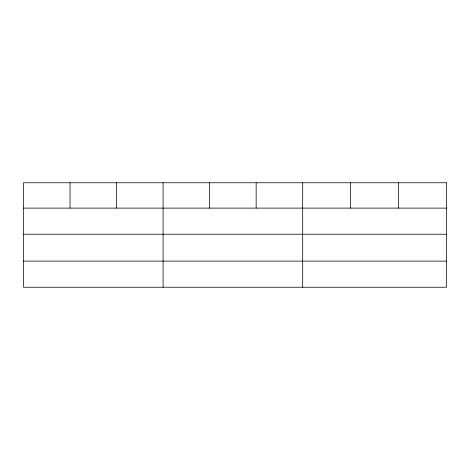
<?xml version="1.0" encoding="UTF-8"?>
<svg xmlns="http://www.w3.org/2000/svg" width="470" height="470" viewBox="0 0 470 470"><rect width="100%" height="100%" fill="white"/><g stroke="black" fill="none" stroke-linecap="round" stroke-linejoin="round"><path stroke-width="0.7" d="M23.5 208.11L446.5 208.11M23.5 234.219L446.5 234.219M23.5 261.12L446.5 261.12M398.56 182.765L398.56 208.11M350.62 182.765L350.62 208.11M302.68 182.765L302.68 287.235M256.15 182.765L256.15 208.11M209.62 182.765L209.62 208.11M163.09 182.765L163.09 287.235M116.56 182.765L116.56 208.11M70.03 182.765L70.03 208.11M446.5 182.765L23.5 182.765L23.5 287.235L446.5 287.235L446.5 182.765"/></g></svg>
